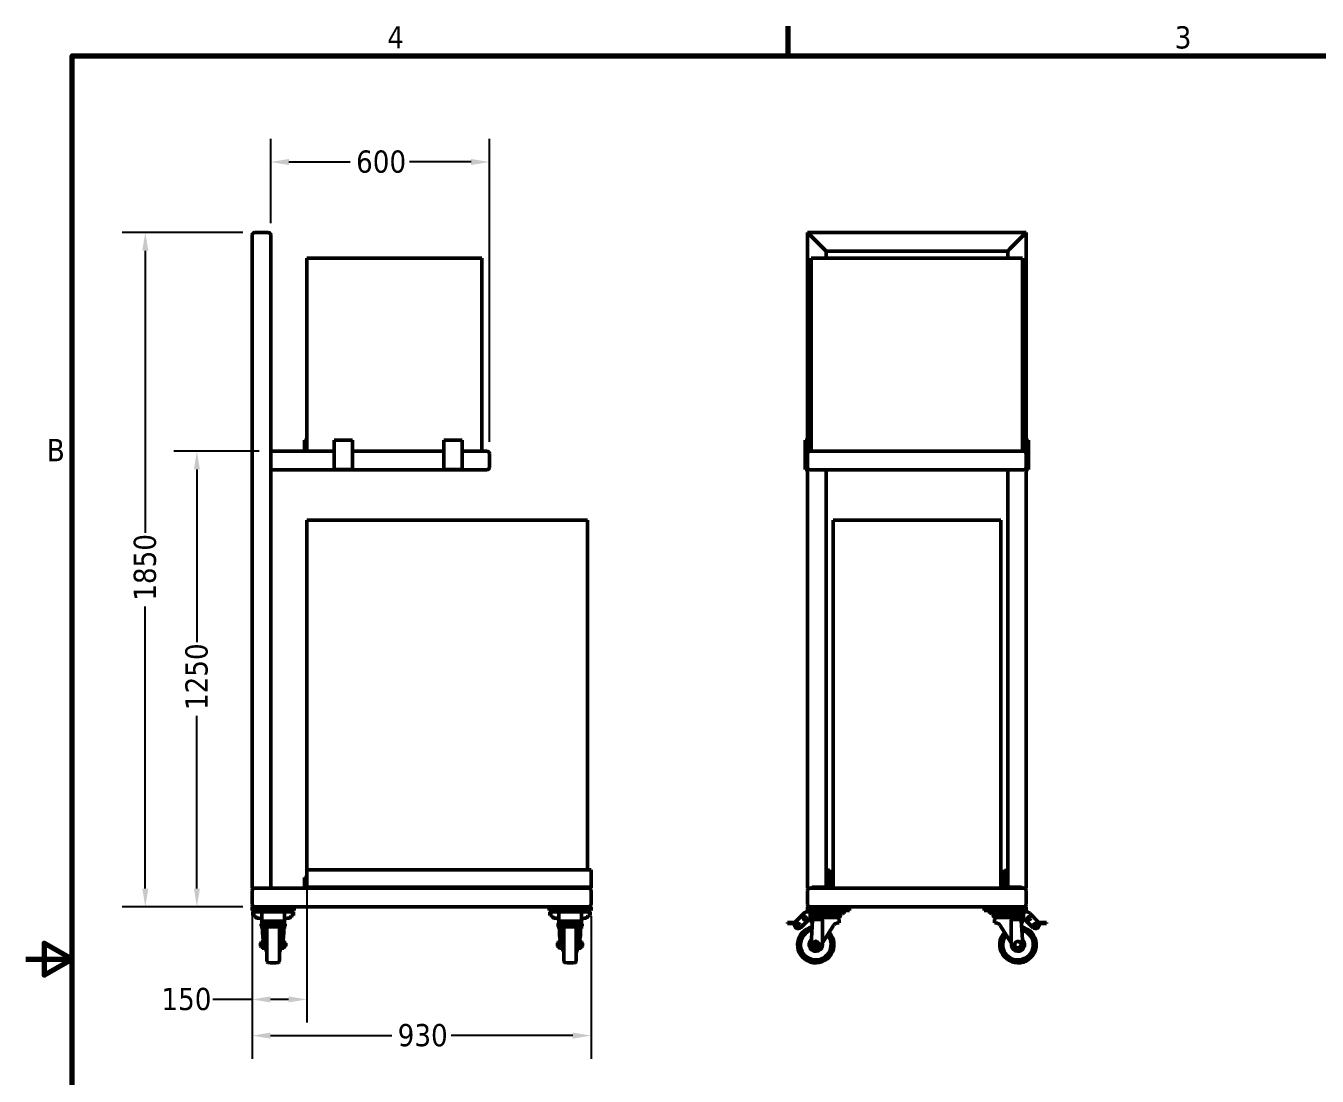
# Model space of a CAD drawing. Header units: millimetres. Extents: x 66 to 8570, y 188 to 5400.
# Drawn here: x 66 to 3611, y 2473 to 5355 of the extents above; entities that cross this region are included whole.
import ezdxf

# ---------------------------------------------------------------- set-up
doc = ezdxf.new("R2010")
doc.units = ezdxf.units.MM
doc.header["$LTSCALE"] = 20
for name, color, linetype, lineweight in [('Border (ANSI)', 7, 'Continuous', 70), ('Dimension (ANSI)', 3, 'Continuous', 25), ('Visible (ANSI)', 7, 'Continuous', 50)]:
    doc.layers.add(name, color=color, linetype=linetype, lineweight=lineweight)
doc.styles.add('Note Text (ANSI)', font='tahoma.ttf')
doc.dimstyles.new('Default - mm (ANSI)', dxfattribs={"dimscale": 20, "dimtxt": 3.048, "dimasz": 2.5, "dimexe": 3.175, "dimexo": 1.6002, "dimgap": 0.8, "dimtad": 0, "dimtoh": 1, "dimrnd": 1e-08, "dimzin": 4, "dimdsep": 46, "dimtxsty": 'Note Text (ANSI)', "dimcen": 0.09, "dimdle": 10, "dimclrd": 256, "dimclre": 256, "dimclrt": 256, "dimadec": 1, "dimazin": 1, "dimtfac": 1, "dimtofl": 0, "dimtmove": 0, "dimatfit": 3, "dimfxl": 1, "dimtolj": 1, "dimtzin": 4, "dimlwd": -1, "dimlwe": -1, "dimarcsym": 0})

# ---------------------------------------------------------------- blocks, each defined once
blk = doc.blocks.new('Borders Default Border')
at = {"layer": 'Border (ANSI)'}
blk.add_line((107.95, 263.65), (107.95, 267.72), dxfattribs=at)
at = {"layer": 'Border (ANSI)', "flags": 128}
for points in [[(9.65, 15.75), (9.65, 263.65), (422.15, 263.65), (422.15, 15.75), (9.65, 15.75)], [(3.3, 139.7), (9.65, 139.7), (5.84, 141.9), (5.84, 137.5), (9.65, 139.7)]]:
    blk.add_lwpolyline(points, dxfattribs=at)
at = {"layer": 'Border (ANSI)', "char_height": 3.05, "attachment_point": 7, "style": 'Note Text (ANSI)'}
for s, insert in [('4', (52.91, 264.67)), ('3', (160.98, 264.6)), ('B', (6.18, 208.03))]:
    blk.add_mtext(s, dxfattribs=dict(at, insert=insert))
blk = doc.blocks.new('*D6')
at = {"layer": 'Defpoints', "color": 0, "transparency": 16777216}
for p in [(687.4, 2988.8), (1617.4, 2944.4), (1617.4, 2584.4)]:
    blk.add_point(p, dxfattribs=at)
at = {"layer": 'Dimension (ANSI)', "transparency": 16777216}
for p, q in [((687.4, 2956.8), (687.4, 2520.9)), ((1617.4, 2912.4), (1617.4, 2520.9)), ((737.4, 2584.4), (1070.8, 2584.4)), ((1567.4, 2584.4), (1234, 2584.4))]:
    blk.add_line(p, q, dxfattribs=at)
for points in [[(737.4, 2592.7), (737.4, 2576.1), (687.4, 2584.4)], [(1567.4, 2592.7), (1567.4, 2576.1), (1617.4, 2584.4)]]:
    blk.add_solid(points, dxfattribs=at)
at = {"layer": 'Dimension (ANSI)', "transparency": 16777216, "insert": (1086.8, 2616.2), "char_height": 60.96, "attachment_point": 1, "style": 'Note Text (ANSI)'}
blk.add_mtext('\\A1;930', dxfattribs=at)
blk = doc.blocks.new('*D7')
at = {"layer": 'Defpoints', "color": 0, "transparency": 16777216}
for p in [(394, 4788), (693.7, 4788), (693.7, 2938)]:
    blk.add_point(p, dxfattribs=at)
at = {"layer": 'Dimension (ANSI)', "transparency": 16777216}
for p, q in [((661.7, 4788), (330.5, 4788)), ((394, 4738), (394, 3964.2)), ((394, 2988), (394, 3761.8)), ((661.7, 2938), (330.5, 2938))]:
    blk.add_line(p, q, dxfattribs=at)
for points in [[(385.7, 4738), (402.4, 4738), (394, 4788)], [(385.7, 2988), (402.4, 2988), (394, 2938)]]:
    blk.add_solid(points, dxfattribs=at)
at = {"layer": 'Dimension (ANSI)', "transparency": 16777216, "insert": (362.2, 3777.8), "char_height": 60.96, "attachment_point": 1, "rotation": 90, "style": 'Note Text (ANSI)'}
blk.add_mtext('\\A1;1850', dxfattribs=at)
blk = doc.blocks.new('*D8')
at = {"layer": 'Defpoints', "color": 0, "transparency": 16777216}
for p in [(1338.4, 4981.7), (738.2, 4781.7), (1338.4, 4181.7)]:
    blk.add_point(p, dxfattribs=at)
at = {"layer": 'Dimension (ANSI)', "transparency": 16777216}
for p, q in [((738.2, 4813.7), (738.2, 5045.2)), ((1338.4, 4213.7), (1338.4, 5045.2)), ((788.2, 4981.7), (956.6, 4981.7)), ((1288.4, 4981.7), (1119, 4981.7))]:
    blk.add_line(p, q, dxfattribs=at)
for points in [[(788.2, 4990), (788.2, 4973.3), (738.2, 4981.7)], [(1288.4, 4990), (1288.4, 4973.3), (1338.4, 4981.7)]]:
    blk.add_solid(points, dxfattribs=at)
at = {"layer": 'Dimension (ANSI)', "transparency": 16777216, "insert": (972.6, 5013.4), "char_height": 60.96, "attachment_point": 1, "style": 'Note Text (ANSI)'}
blk.add_mtext('\\A1;600', dxfattribs=at)
blk = doc.blocks.new('*D9')
at = {"layer": 'Defpoints', "color": 0, "transparency": 16777216}
for p in [(738.2, 4188), (535.6, 2938), (693.7, 2938)]:
    blk.add_point(p, dxfattribs=at)
at = {"layer": 'Dimension (ANSI)', "transparency": 16777216}
for p, q in [((706.2, 4188), (472.1, 4188)), ((535.6, 4138), (535.6, 3664.2)), ((535.6, 2988), (535.6, 3461.8)), ((661.7, 2938), (472.1, 2938))]:
    blk.add_line(p, q, dxfattribs=at)
for points in [[(527.3, 4138), (543.9, 4138), (535.6, 4188)], [(527.3, 2988), (543.9, 2988), (535.6, 2938)]]:
    blk.add_solid(points, dxfattribs=at)
at = {"layer": 'Dimension (ANSI)', "transparency": 16777216, "insert": (503.9, 3477.8), "char_height": 60.96, "attachment_point": 1, "rotation": 90, "style": 'Note Text (ANSI)'}
blk.add_mtext('\\A1;1250', dxfattribs=at)
blk = doc.blocks.new('*D10')
at = {"layer": 'Defpoints', "color": 0, "transparency": 16777216}
for p in [(837.4, 3039.6), (687.4, 2944.4), (837.4, 2683.8)]:
    blk.add_point(p, dxfattribs=at)
at = {"layer": 'Dimension (ANSI)', "transparency": 16777216}
for p, q in [((837.4, 3007.6), (837.4, 2620.3)), ((687.4, 2912.4), (687.4, 2620.3)), ((687.4, 2683.8), (578.9, 2683.8)), ((787.4, 2683.8), (737.4, 2683.8))]:
    blk.add_line(p, q, dxfattribs=at)
for points in [[(737.4, 2692.1), (737.4, 2675.4), (687.4, 2683.8)], [(787.4, 2692.1), (787.4, 2675.4), (837.4, 2683.8)]]:
    blk.add_solid(points, dxfattribs=at)
at = {"layer": 'Dimension (ANSI)', "transparency": 16777216, "insert": (438.3, 2715.5), "char_height": 60.96, "attachment_point": 1, "style": 'Note Text (ANSI)'}
blk.add_mtext('\\A1;150', dxfattribs=at)

msp = doc.modelspace()

# ---------------------------------------------------------------- linework, layer by layer
at = {"layer": 'Visible (ANSI)'}
for p, q in [((731.8, 4788), (693.7, 4788)), ((693.7, 4788), (731.8, 4788)), ((2211.9, 4788), (2218.2, 4781.7)), ((2211.9, 4218), (2211.9, 4788)), ((2811.9, 4788), (2211.9, 4788)), ((2218.2, 4781.7), (2211.9, 4788)), ((2805.5, 4781.7), (2811.9, 4788)), ((2811.9, 4788), (2805.5, 4781.7)), ((2811.9, 4218), (2811.9, 4788)), ((687.4, 2988.8), (687.4, 4781.7)), ((738.2, 4188), (738.2, 4781.7)), ((2256.3, 4743.6), (2218.2, 4781.7)), ((2218.2, 4781.7), (2256.3, 4743.6)), ((2805.5, 4781.7), (2767.4, 4743.6)), ((2767.4, 4743.6), (2805.5, 4781.7)), ((837.4, 4718), (1317.4, 4718)), ((837.4, 4188), (837.4, 4718)), ((1317.4, 4188), (1317.4, 4718)), ((2221.9, 4718), (2801.9, 4718)), ((2221.9, 4188), (2221.9, 4718)), ((2256.3, 4743.6), (2262.7, 4737.2)), ((2262.7, 4737.2), (2256.3, 4743.6)), ((2262.7, 4718), (2262.7, 4737.2)), ((2761.1, 4737.2), (2262.7, 4737.2)), ((2761.1, 4737.2), (2767.4, 4743.6)), ((2767.4, 4743.6), (2761.1, 4737.2)), ((2761.1, 4718), (2761.1, 4737.2)), ((2801.9, 4188), (2801.9, 4718)), ((912, 4188), (738.2, 4188)), ((738.2, 4181.7), (738.2, 4188)), ((831, 4218), (831, 4188)), ((831, 4218), (837.4, 4218)), ((912, 4218), (912, 4138)), ((912, 4218), (962.8, 4218)), ((962.8, 4218), (962.8, 4138)), ((1213, 4188), (962.8, 4188)), ((1213, 4218), (1213, 4138)), ((1213, 4218), (1263.8, 4218)), ((1263.8, 4218), (1263.8, 4138)), ((1332, 4188), (1263.8, 4188)), ((2205.5, 4218), (2205.5, 4138)), ((2205.5, 4218), (2211.9, 4218)), ((2211.9, 4218), (2211.9, 4181.7)), ((2218.2, 4188), (2805.5, 4188)), ((2811.6, 4218), (2811.6, 4183.5)), ((2811.6, 4218), (2811.8, 4218)), ((2811.8, 4182.2), (2811.8, 4218)), ((2818.2, 4218), (2811.8, 4218)), ((2818.2, 4218), (2818.5, 4218)), ((2818.2, 4138), (2818.2, 4218)), ((2818.2, 4218), (2818.2, 4218)), ((2818.2, 4138), (2818.2, 4218)), ((2818.5, 4218), (2818.5, 4138)), ((738.2, 4181.7), (738.2, 4143.6)), ((1338.4, 4181.7), (1338.4, 4143.6)), ((1338.4, 4143.6), (1338.4, 4181.7)), ((2211.9, 4181.7), (2211.9, 4143.6)), ((2211.9, 4143.6), (2211.9, 4181.7)), ((2811.9, 4143.6), (2811.9, 4181.7)), ((2811.9, 4143.6), (2811.9, 4181.7)), ((738.2, 4137.2), (738.2, 4143.6)), ((738.2, 2988.8), (738.2, 4137.2)), ((1332, 4137.2), (738.2, 4137.2)), ((912, 4138), (962.8, 4138)), ((1213, 4138), (1263.8, 4138)), ((2205.5, 4138), (2211.9, 4138)), ((2211.9, 4143.6), (2211.9, 4138)), ((2211.9, 2988.8), (2211.9, 4138)), ((2218.2, 4137.2), (2805.5, 4137.2)), ((2262.7, 2992), (2262.7, 4137.2)), ((2761.1, 2992), (2761.1, 4137.2)), ((2811.6, 4141.8), (2811.6, 4138)), ((2811.6, 4138), (2811.8, 4138)), ((2811.8, 4138), (2811.8, 4143)), ((2818.2, 4138), (2811.8, 4138)), ((2811.9, 2988.8), (2811.9, 4138)), ((2818.2, 4138), (2818.5, 4138)), ((2818.2, 4138), (2818.2, 4138)), ((837.4, 3998.8), (1607.4, 3998.8)), ((837.4, 3039.6), (837.4, 3998.8)), ((1607.4, 3039.6), (1607.4, 3998.8)), ((2281.9, 3998.8), (2741.9, 3998.8)), ((2281.9, 2988.8), (2281.9, 3998.8)), ((2741.9, 2988.8), (2741.9, 3998.8)), ((831, 3018), (831, 2988.8)), ((831, 3018), (837.4, 3018)), ((837.4, 3039.6), (1617.4, 3039.6)), ((837.4, 3039.6), (837.4, 3036.6)), ((837.4, 2998.3), (837.4, 3036.6)), ((1617.4, 3039.6), (1617.4, 3036.6)), ((1617.4, 2998.3), (1617.4, 3036.6)), ((2269.5, 2998.3), (2269.5, 3036.6)), ((2272.5, 3039.6), (2272.7, 3039.6)), ((2272.7, 3039.6), (2272.7, 2988.8)), ((2751.1, 2988.8), (2751.1, 3039.6)), ((2751.1, 3039.6), (2751.2, 3039.6)), ((2754.2, 3036.6), (2754.2, 2998.3)), ((687.4, 2988.8), (693.7, 2988.8)), ((687.4, 2944.4), (687.4, 2982.5)), ((687.4, 2982.5), (687.4, 2944.4)), ((731.8, 2988.8), (693.7, 2988.8)), ((731.8, 2988.8), (738.2, 2988.8)), ((1611, 2988.8), (738.2, 2988.8)), ((837.4, 2992), (837.4, 2998.3)), ((837.4, 2992), (1617.4, 2992)), ((837.4, 2992), (837.4, 2988.9)), ((837.4, 2988.8), (837.4, 2988.9)), ((1611, 2988.8), (1617.4, 2988.8)), ((1617.4, 2992), (1617.4, 2998.3)), ((1617.4, 2992), (1617.4, 2988.9)), ((1617.4, 2988.8), (1617.4, 2988.9)), ((1617.4, 2982.5), (1617.4, 2944.4)), ((1617.4, 2982.5), (1617.4, 2944.4)), ((2211.9, 2988.8), (2218.2, 2988.8)), ((2211.9, 2982.5), (2211.9, 2944.4)), ((2211.9, 2982.5), (2211.9, 2944.4)), ((2221.9, 2988.8), (2218.2, 2988.8)), ((2221.9, 2988.8), (2221.9, 2988.9)), ((2272.7, 2988.8), (2221.9, 2988.8)), ((2224.9, 2992), (2263.1, 2992)), ((2751.1, 2988.8), (2272.7, 2988.8)), ((2801.9, 2988.8), (2751.1, 2988.8)), ((2760.6, 2992), (2798.8, 2992)), ((2801.9, 2988.9), (2801.9, 2988.8)), ((2805.5, 2988.8), (2801.9, 2988.8)), ((2805.5, 2988.8), (2811.9, 2988.8)), ((2811.9, 2944.4), (2811.9, 2982.5)), ((2811.9, 2982.5), (2811.9, 2944.4)), ((697.4, 2938), (687.4, 2938)), ((687.4, 2928), (687.4, 2938)), ((697.4, 2928), (687.4, 2928)), ((704.9, 2924.4), (689.4, 2924.4)), ((689.4, 2924.4), (689.4, 2914.4)), ((689.4, 2914.4), (696.4, 2914.4)), ((696.4, 2912.3), (696.4, 2914.4)), ((697.4, 2938), (792.4, 2938)), ((697.4, 2924.4), (697.4, 2928)), ((697.4, 2928), (792.4, 2928)), ((704.9, 2924.4), (705.9, 2924.4)), ((705.9, 2924.4), (713.9, 2924.4)), ((711.9, 2908.6), (711.9, 2903.6)), ((713.9, 2924.4), (775.9, 2924.4)), ((713.9, 2920.6), (713.9, 2924.4)), ((713.9, 2920.6), (713.9, 2896.1)), ((775.9, 2924.4), (783.9, 2924.4)), ((775.9, 2924.4), (775.9, 2920.6)), ((775.9, 2896.1), (775.9, 2920.6)), ((777.9, 2908.6), (777.9, 2903.6)), ((783.9, 2924.4), (784.9, 2924.4)), ((800.4, 2924.4), (784.9, 2924.4)), ((801.7, 2938), (792.4, 2938)), ((792.4, 2924.4), (792.4, 2928)), ((802.4, 2928), (792.4, 2928)), ((793.3, 2914.4), (793.3, 2912.3)), ((793.3, 2914.4), (800.4, 2914.4)), ((800.4, 2924.4), (800.4, 2914.4)), ((1503.1, 2938), (801.7, 2938)), ((802.4, 2928), (802.4, 2938)), ((1502.4, 2928), (1502.4, 2938)), ((1512.4, 2928), (1502.4, 2928)), ((1512.4, 2938), (1503.1, 2938)), ((1519.9, 2924.4), (1504.4, 2924.4)), ((1504.4, 2924.4), (1504.4, 2914.4)), ((1504.4, 2914.4), (1511.4, 2914.4)), ((1511.4, 2912.3), (1511.4, 2914.4)), ((1512.4, 2938), (1607.4, 2938)), ((1512.4, 2924.4), (1512.4, 2928)), ((1512.4, 2928), (1607.4, 2928)), ((1519.9, 2924.4), (1520.9, 2924.4)), ((1520.9, 2924.4), (1528.9, 2924.4)), ((1526.9, 2908.6), (1526.9, 2903.6)), ((1528.9, 2924.4), (1590.9, 2924.4)), ((1528.9, 2920.6), (1528.9, 2924.4)), ((1528.9, 2920.6), (1528.9, 2896.1)), ((1590.9, 2924.4), (1598.9, 2924.4)), ((1590.9, 2924.4), (1590.9, 2920.6)), ((1590.9, 2896.1), (1590.9, 2920.6)), ((1592.9, 2908.6), (1592.9, 2903.6)), ((1598.9, 2924.4), (1599.9, 2924.4)), ((1615.4, 2924.4), (1599.9, 2924.4)), ((1617.4, 2938), (1607.4, 2938)), ((1607.4, 2924.4), (1607.4, 2928)), ((1617.4, 2928), (1607.4, 2928)), ((1608.3, 2914.4), (1608.3, 2912.3)), ((1608.3, 2914.4), (1615.4, 2914.4)), ((1615.4, 2924.4), (1615.4, 2914.4)), ((1617.4, 2928), (1617.4, 2938)), ((2177.8, 2896.1), (2202.3, 2920.6)), ((2211.5, 2924.4), (2218.9, 2924.4)), ((2221.9, 2938), (2211.9, 2938)), ((2211.9, 2928), (2211.9, 2938)), ((2221.9, 2928), (2211.9, 2928)), ((2234.4, 2924.4), (2218.9, 2924.4)), ((2218.9, 2906.5), (2218.9, 2924.4)), ((2218.9, 2906.5), (2219, 2906.6)), ((2221.4, 2914.4), (2221.4, 2912.3)), ((2221.4, 2914.4), (2234.4, 2914.4)), ((2221.9, 2938), (2316.9, 2938)), ((2221.9, 2924.4), (2221.9, 2928)), ((2221.9, 2928), (2316.9, 2928)), ((2228.2, 2908.3), (2222.8, 2908.3)), ((2222.8, 2908.3), (2222.8, 2905.7)), ((2247.9, 2924.4), (2234.4, 2924.4)), ((2234.4, 2914.4), (2242.9, 2914.4)), ((2235.9, 2914.4), (2235.9, 2913.6)), ((2240.9, 2908.6), (2297.9, 2908.6)), ((2247.7, 2918), (2302.9, 2918)), ((2305.9, 2924.4), (2247.9, 2924.4)), ((2247.9, 2919.4), (2247.9, 2924.4)), ((2247.9, 2919), (2307.4, 2919)), ((2302.9, 2918), (2302.9, 2913.6)), ((2305.9, 2924.4), (2316.9, 2924.4)), ((2310.9, 2922.9), (2310.9, 2922.5)), ((2326.2, 2938), (2316.9, 2938)), ((2316.9, 2924.4), (2316.9, 2928)), ((2326.9, 2928), (2316.9, 2928)), ((2697.6, 2938), (2326.2, 2938)), ((2326.9, 2928), (2326.9, 2938)), ((2696.9, 2928), (2696.9, 2938)), ((2706.9, 2928), (2696.9, 2928)), ((2706.9, 2938), (2697.6, 2938)), ((2706.9, 2938), (2801.9, 2938)), ((2706.9, 2924.4), (2706.9, 2928)), ((2706.9, 2928), (2801.9, 2928)), ((2706.9, 2924.4), (2717.9, 2924.4)), ((2712.9, 2922.9), (2712.9, 2922.5)), ((2716.4, 2919), (2775.9, 2919)), ((2775.9, 2924.4), (2717.9, 2924.4)), ((2720.9, 2918), (2776.1, 2918)), ((2720.9, 2918), (2720.9, 2913.6)), ((2725.9, 2908.6), (2782.9, 2908.6)), ((2789.4, 2924.4), (2775.9, 2924.4)), ((2775.9, 2924.4), (2775.9, 2919.4)), ((2780.9, 2914.4), (2789.4, 2914.4)), ((2787.9, 2914.4), (2787.9, 2913.6)), ((2804.9, 2924.4), (2789.4, 2924.4)), ((2789.4, 2914.4), (2802.4, 2914.4)), ((2801, 2908.3), (2795.6, 2908.3)), ((2801, 2905.7), (2801, 2908.3)), ((2811.9, 2938), (2801.9, 2938)), ((2801.9, 2924.4), (2801.9, 2928)), ((2811.9, 2928), (2801.9, 2928)), ((2802.4, 2912.3), (2802.4, 2914.4)), ((2804.7, 2906.6), (2804.9, 2906.5)), ((2804.9, 2924.4), (2812.3, 2924.4)), ((2804.9, 2906.5), (2804.9, 2924.4)), ((2811.9, 2928), (2811.9, 2938)), ((2821.5, 2920.6), (2846, 2896.1)), ((705.9, 2906.5), (704.9, 2906.5)), ((711.9, 2890.6), (711.9, 2885.6)), ((713.9, 2896.1), (713.9, 2894.9)), ((713.9, 2896.1), (716.4, 2896.1)), ((713.9, 2878.1), (713.9, 2894.9)), ((716.4, 2894.9), (713.9, 2894.9)), ((713.9, 2878.1), (716.4, 2878.1)), ((715.9, 2878.1), (715.9, 2865.1)), ((716.4, 2896.1), (716.4, 2898.7)), ((716.4, 2898.7), (773.4, 2898.7)), ((716.4, 2896.2), (773.4, 2896.2)), ((716.4, 2894.9), (716.4, 2896.1)), ((716.4, 2894.9), (716.4, 2878.1)), ((721.9, 2891.1), (716.4, 2891.1)), ((721.9, 2885.1), (716.4, 2885.1)), ((724.9, 2895.1), (716.9, 2895.1)), ((716.9, 2892.1), (716.9, 2895.1)), ((716.9, 2892.1), (724.9, 2892.1)), ((721, 2895.1), (721, 2896.2)), ((721, 2891.1), (721, 2892.1)), ((721, 2834.8), (721, 2885.1)), ((721.9, 2892.1), (721.9, 2890.1)), ((721.9, 2890.1), (721.9, 2888.1)), ((721.9, 2883.1), (721.9, 2888.1)), ((721.9, 2883.1), (767.9, 2883.1)), ((723.6, 2896.2), (723.6, 2895.1)), ((723.6, 2883.1), (723.6, 2834.8)), ((764.9, 2895.1), (724.9, 2895.1)), ((724.9, 2892.1), (764.9, 2892.1)), ((727.9, 2876), (728.6, 2881.2)), ((727.9, 2876), (727.9, 2792)), ((739.9, 2895.1), (739.9, 2896.2)), ((739.9, 2892.1), (749.9, 2892.1)), ((739.9, 2891.1), (739.9, 2892.1)), ((749.9, 2891.1), (739.9, 2891.1)), ((749.9, 2896.2), (749.9, 2895.1)), ((749.9, 2892.1), (749.9, 2891.1)), ((761.9, 2876), (761.1, 2881.2)), ((761.9, 2876), (761.9, 2792)), ((772.9, 2895.1), (764.9, 2895.1)), ((764.9, 2892.1), (772.9, 2892.1)), ((766.2, 2895.1), (766.2, 2896.2)), ((766.2, 2834.8), (766.2, 2883.1)), ((767.9, 2890.1), (767.9, 2892.1)), ((773.4, 2891.1), (767.9, 2891.1)), ((767.9, 2888.1), (767.9, 2890.1)), ((767.9, 2888.1), (767.9, 2883.1)), ((773.4, 2885.1), (767.9, 2885.1)), ((768.8, 2896.2), (768.8, 2895.1)), ((768.8, 2892.1), (768.8, 2891.1)), ((768.8, 2885.1), (768.8, 2834.8)), ((772.9, 2892.1), (772.9, 2895.1)), ((773.4, 2898.7), (773.4, 2896.1)), ((773.4, 2896.1), (773.4, 2894.9)), ((773.4, 2896.1), (775.9, 2896.1)), ((773.4, 2878.1), (773.4, 2894.9)), ((775.9, 2894.9), (773.4, 2894.9)), ((773.4, 2878.1), (775.9, 2878.1)), ((773.9, 2878.1), (773.9, 2865.1)), ((775.9, 2894.9), (775.9, 2896.1)), ((775.9, 2894.9), (775.9, 2878.1)), ((777.9, 2890.6), (777.9, 2885.6)), ((784.9, 2906.5), (783.9, 2906.5)), ((1520.9, 2906.5), (1519.9, 2906.5)), ((1526.9, 2890.6), (1526.9, 2885.6)), ((1528.9, 2896.1), (1528.9, 2894.9)), ((1528.9, 2896.1), (1531.4, 2896.1)), ((1528.9, 2878.1), (1528.9, 2894.9)), ((1531.4, 2894.9), (1528.9, 2894.9)), ((1528.9, 2878.1), (1531.4, 2878.1)), ((1530.9, 2878.1), (1530.9, 2865.1)), ((1531.4, 2896.1), (1531.4, 2898.7)), ((1531.4, 2898.7), (1588.4, 2898.7)), ((1531.4, 2896.2), (1588.4, 2896.2)), ((1531.4, 2894.9), (1531.4, 2896.1)), ((1531.4, 2894.9), (1531.4, 2878.1)), ((1536.9, 2891.1), (1531.4, 2891.1)), ((1536.9, 2885.1), (1531.4, 2885.1)), ((1539.9, 2895.1), (1531.9, 2895.1)), ((1531.9, 2892.1), (1531.9, 2895.1)), ((1531.9, 2892.1), (1539.9, 2892.1)), ((1536, 2895.1), (1536, 2896.2)), ((1536, 2891.1), (1536, 2892.1)), ((1536, 2834.8), (1536, 2885.1)), ((1536.9, 2892.1), (1536.9, 2890.1)), ((1536.9, 2890.1), (1536.9, 2888.1)), ((1536.9, 2883.1), (1536.9, 2888.1)), ((1536.9, 2883.1), (1582.9, 2883.1)), ((1538.6, 2896.2), (1538.6, 2895.1)), ((1538.6, 2883.1), (1538.6, 2834.8)), ((1579.9, 2895.1), (1539.9, 2895.1)), ((1539.9, 2892.1), (1579.9, 2892.1)), ((1542.9, 2876), (1543.6, 2881.2)), ((1542.9, 2876), (1542.9, 2792)), ((1554.9, 2895.1), (1554.9, 2896.2)), ((1554.9, 2892.1), (1564.9, 2892.1)), ((1554.9, 2891.1), (1554.9, 2892.1)), ((1564.9, 2891.1), (1554.9, 2891.1)), ((1564.9, 2896.2), (1564.9, 2895.1)), ((1564.9, 2892.1), (1564.9, 2891.1)), ((1576.9, 2876), (1576.1, 2881.2)), ((1576.9, 2876), (1576.9, 2792)), ((1587.9, 2895.1), (1579.9, 2895.1)), ((1579.9, 2892.1), (1587.9, 2892.1)), ((1581.2, 2895.1), (1581.2, 2896.2)), ((1581.2, 2834.8), (1581.2, 2883.1)), ((1582.9, 2890.1), (1582.9, 2892.1)), ((1588.4, 2891.1), (1582.9, 2891.1)), ((1582.9, 2888.1), (1582.9, 2890.1)), ((1582.9, 2888.1), (1582.9, 2883.1)), ((1588.4, 2885.1), (1582.9, 2885.1)), ((1583.8, 2896.2), (1583.8, 2895.1)), ((1583.8, 2892.1), (1583.8, 2891.1)), ((1583.8, 2885.1), (1583.8, 2834.8)), ((1587.9, 2892.1), (1587.9, 2895.1)), ((1588.4, 2898.7), (1588.4, 2896.1)), ((1588.4, 2896.1), (1588.4, 2894.9)), ((1588.4, 2896.1), (1590.9, 2896.1)), ((1588.4, 2878.1), (1588.4, 2894.9)), ((1590.9, 2894.9), (1588.4, 2894.9)), ((1588.4, 2878.1), (1590.9, 2878.1)), ((1588.9, 2878.1), (1588.9, 2865.1)), ((1590.9, 2894.9), (1590.9, 2896.1)), ((1590.9, 2894.9), (1590.9, 2878.1)), ((1592.9, 2890.6), (1592.9, 2885.6)), ((1599.9, 2906.5), (1598.9, 2906.5)), ((2172.4, 2895.1), (2156.4, 2895.1)), ((2156.4, 2895.1), (2156.4, 2892.1)), ((2156.4, 2892.1), (2172.4, 2892.1)), ((2172.4, 2892.1), (2172.4, 2895.1)), ((2172.4, 2895.1), (2177.7, 2895.1)), ((2177.2, 2892.1), (2172.4, 2892.1)), ((2177.7, 2893), (2177.7, 2895.1)), ((2177.7, 2895.1), (2178.8, 2895.1)), ((2179, 2894.9), (2177.8, 2896.1)), ((2210.9, 2898.5), (2193.4, 2881)), ((2218.9, 2906.5), (2210.9, 2898.5)), ((2225.2, 2900.5), (2221.4, 2834.8)), ((2222.8, 2905.7), (2228.3, 2905.7)), ((2222.8, 2900.5), (2222.8, 2893.1)), ((2222.8, 2893.1), (2224.8, 2893.1)), ((2225.2, 2900.5), (2225.4, 2903.1)), ((2249.7, 2903.1), (2225.4, 2903.1)), ((2238.8, 2905.7), (2230.8, 2905.7)), ((2238.8, 2903.1), (2238.8, 2905.7)), ((2252.9, 2839.1), (2252.9, 2900.5)), ((2283, 2886.6), (2252.9, 2839.1)), ((2298.4, 2893.6), (2295.6, 2893.6)), ((2298.4, 2903.1), (2298.4, 2893.6)), ((2725.4, 2903.1), (2725.4, 2893.6)), ((2728.1, 2893.6), (2725.4, 2893.6)), ((2770.8, 2839.1), (2740.8, 2886.6)), ((2770.8, 2900.5), (2770.8, 2839.1)), ((2774.1, 2903.1), (2798.4, 2903.1)), ((2793, 2905.7), (2785, 2905.7)), ((2785, 2905.7), (2785, 2903.1)), ((2795.5, 2905.7), (2801, 2905.7)), ((2798.4, 2903.1), (2798.5, 2900.5)), ((2802.3, 2834.8), (2798.5, 2900.5)), ((2799, 2893.1), (2801, 2893.1)), ((2801, 2893.1), (2801, 2900.5)), ((2812.9, 2898.5), (2804.9, 2906.5)), ((2830.3, 2881), (2812.9, 2898.5)), ((2846, 2896.1), (2844.7, 2894.9)), ((2844.9, 2895.1), (2846.1, 2895.1)), ((2846.1, 2893), (2846.1, 2895.1)), ((2846.1, 2895.1), (2851.4, 2895.1)), ((2851.4, 2892.1), (2846.5, 2892.1)), ((2851.4, 2892.1), (2851.4, 2895.1)), ((2867.4, 2895.1), (2851.4, 2895.1)), ((2851.4, 2892.1), (2867.4, 2892.1)), ((2867.4, 2895.1), (2867.4, 2892.1)), ((710.5, 2838), (711.5, 2839)), ((710.5, 2830), (710.5, 2838)), ((711.5, 2829), (711.5, 2839)), ((711.5, 2839), (713.5, 2839)), ((713.5, 2839.8), (715.8, 2843.8)), ((713.5, 2828.3), (713.5, 2839.8)), ((719.2, 2843.8), (715.8, 2843.8)), ((717, 2838.9), (715.8, 2838.9)), ((720, 2843), (720, 2825)), ((721, 2843), (720, 2843)), ((723.6, 2842), (724.1, 2842.5)), ((724.1, 2842.5), (724.1, 2825.5)), ((724.8, 2842.5), (724.1, 2842.5)), ((724.8, 2845.5), (724.8, 2822.5)), ((725.3, 2850.7), (725.3, 2817.3)), ((726.9, 2852.3), (726.9, 2815.7)), ((727.9, 2852.3), (726.9, 2852.3)), ((762.9, 2852.3), (761.9, 2852.3)), ((762.9, 2852.3), (762.9, 2815.7)), ((764.5, 2850.7), (764.5, 2817.3)), ((765, 2845.5), (765, 2822.5)), ((765.7, 2842.5), (765, 2842.5)), ((765.7, 2842.5), (765.7, 2825.5)), ((766.2, 2842), (765.7, 2842.5)), ((768.8, 2842.3), (769.2, 2843.8)), ((769.2, 2843.8), (773.9, 2843.8)), ((769.2, 2838.9), (773.9, 2838.9)), ((776.3, 2839.8), (773.9, 2843.8)), ((776.3, 2839.8), (776.3, 2828.3)), ((778.3, 2839), (776.3, 2839)), ((778.3, 2839), (778.3, 2829)), ((779.3, 2838), (778.3, 2839)), ((779.3, 2838), (779.3, 2830)), ((1525.5, 2838), (1526.5, 2839)), ((1525.5, 2830), (1525.5, 2838)), ((1526.5, 2829), (1526.5, 2839)), ((1526.5, 2839), (1528.5, 2839)), ((1528.5, 2839.8), (1530.8, 2843.8)), ((1528.5, 2828.3), (1528.5, 2839.8)), ((1534.2, 2843.8), (1530.8, 2843.8)), ((1532, 2838.9), (1530.8, 2838.9)), ((1535, 2843), (1535, 2825)), ((1536, 2843), (1535, 2843)), ((1538.6, 2842), (1539.1, 2842.5)), ((1539.1, 2842.5), (1539.1, 2825.5)), ((1539.8, 2842.5), (1539.1, 2842.5)), ((1539.8, 2845.5), (1539.8, 2822.5)), ((1540.3, 2850.7), (1540.3, 2817.3)), ((1541.9, 2852.3), (1541.9, 2815.7)), ((1542.9, 2852.3), (1541.9, 2852.3)), ((1577.9, 2852.3), (1576.9, 2852.3)), ((1577.9, 2852.3), (1577.9, 2815.7)), ((1579.5, 2850.7), (1579.5, 2817.3)), ((1580, 2845.5), (1580, 2822.5)), ((1580.7, 2842.5), (1580, 2842.5)), ((1580.7, 2842.5), (1580.7, 2825.5)), ((1581.2, 2842), (1580.7, 2842.5)), ((1583.8, 2842.3), (1584.2, 2843.8)), ((1584.2, 2843.8), (1588.9, 2843.8)), ((1584.2, 2838.9), (1588.9, 2838.9)), ((1591.3, 2839.8), (1588.9, 2843.8)), ((1591.3, 2839.8), (1591.3, 2828.3)), ((1593.3, 2839), (1591.3, 2839)), ((1593.3, 2839), (1593.3, 2829)), ((1594.3, 2838), (1593.3, 2839)), ((1594.3, 2838), (1594.3, 2830)), ((2245.4, 2827.1), (2252.9, 2839.1)), ((2770.8, 2839.1), (2778.4, 2827.1)), ((710.5, 2830), (711.5, 2829)), ((711.5, 2829), (713.5, 2829)), ((713.5, 2828.3), (715.8, 2824.2)), ((717, 2829.1), (715.8, 2829.1)), ((720.6, 2824.2), (715.8, 2824.2)), ((721, 2825), (720, 2825)), ((720.8, 2825), (720.6, 2824.2)), ((721, 2834.8), (721, 2821)), ((721, 2821), (723.6, 2821)), ((723.6, 2821), (723.6, 2834.8)), ((723.6, 2826), (724.1, 2825.5)), ((724.8, 2825.5), (724.1, 2825.5)), ((727.9, 2815.7), (726.9, 2815.7)), ((762.9, 2815.7), (761.9, 2815.7)), ((765.7, 2825.5), (765, 2825.5)), ((766.2, 2826), (765.7, 2825.5)), ((766.2, 2834.8), (766.2, 2821)), ((766.2, 2821), (768.8, 2821)), ((768.8, 2821), (768.8, 2834.8)), ((768.8, 2825.7), (769.2, 2824.2)), ((768.8, 2825), (769, 2825)), ((769.2, 2829.1), (773.9, 2829.1)), ((769.2, 2824.2), (773.9, 2824.2)), ((776.3, 2828.3), (773.9, 2824.2)), ((778.3, 2829), (776.3, 2829)), ((779.3, 2830), (778.3, 2829)), ((1525.5, 2830), (1526.5, 2829)), ((1526.5, 2829), (1528.5, 2829)), ((1528.5, 2828.3), (1530.8, 2824.2)), ((1532, 2829.1), (1530.8, 2829.1)), ((1535.6, 2824.2), (1530.8, 2824.2)), ((1536, 2825), (1535, 2825)), ((1535.8, 2825), (1535.6, 2824.2)), ((1536, 2834.8), (1536, 2821)), ((1536, 2821), (1538.6, 2821)), ((1538.6, 2821), (1538.6, 2834.8)), ((1538.6, 2826), (1539.1, 2825.5)), ((1539.8, 2825.5), (1539.1, 2825.5)), ((1542.9, 2815.7), (1541.9, 2815.7)), ((1577.9, 2815.7), (1576.9, 2815.7)), ((1580.7, 2825.5), (1580, 2825.5)), ((1581.2, 2826), (1580.7, 2825.5)), ((1581.2, 2834.8), (1581.2, 2821)), ((1581.2, 2821), (1583.8, 2821)), ((1583.8, 2821), (1583.8, 2834.8)), ((1583.8, 2825.7), (1584.2, 2824.2)), ((1583.8, 2825), (1584, 2825)), ((1584.2, 2829.1), (1588.9, 2829.1)), ((1584.2, 2824.2), (1588.9, 2824.2)), ((1591.3, 2828.3), (1588.9, 2824.2)), ((1593.3, 2829), (1591.3, 2829)), ((1594.3, 2830), (1593.3, 2829)), ((727.9, 2792), (728.6, 2786.8)), ((761.9, 2792), (761.1, 2786.8)), ((1542.9, 2792), (1543.6, 2786.8)), ((1576.9, 2792), (1576.1, 2786.8))]:
    msp.add_line(p, q, dxfattribs=at)
for centre, radius in [((2204.4, 2906.1), 4.5), ((2819.4, 2906.1), 4.5), ((2186.4, 2888.1), 4.5), ((2837.4, 2888.1), 4.5), ((2234.4, 2834), 5.75), ((2234.4, 2834), 5), ((2234.4, 2834), 4), ((2789.4, 2834), 9)]:
    msp.add_circle(centre, radius, dxfattribs=at)
for centre, radius, start, end in [((693.7, 4781.7), 6.35, 90, 180), ((693.7, 4781.7), 6.35, 90, 180), ((731.8, 4781.7), 6.35, 0, 90), ((731.8, 4781.7), 6.35, 0, 90), ((1332, 4181.7), 6.35, 0, 90), ((1332, 4181.7), 6.35, 0, 90), ((2218.2, 4181.7), 6.35, 90, 180), ((2218.2, 4181.7), 6.35, 90, 180), ((2805.5, 4181.7), 6.35, 0, 90), ((2805.5, 4181.7), 6.35, 0, 90), ((1332, 4143.6), 6.35, 270, 0), ((1332, 4143.6), 6.35, 270, 0), ((2218.2, 4143.6), 6.35, 180, 270), ((2218.2, 4143.6), 6.35, 180, 270), ((2805.5, 4143.6), 6.35, 270, 0), ((2805.5, 4143.6), 6.35, 270, 0), ((2272.5, 3036.6), 3.05, 90, 180), ((2751.2, 3036.6), 3.05, 0, 90), ((693.7, 2982.5), 6.35, 90, 180), ((693.7, 2982.5), 6.35, 90, 180), ((1611, 2982.5), 6.35, 0, 90), ((1611, 2982.5), 6.35, 0, 90), ((2218.2, 2982.5), 6.35, 90, 180), ((2218.2, 2982.5), 6.35, 90, 180), ((2224.9, 2988.9), 3.05, 90, 180), ((2263.1, 2998.3), 6.35, 270, 0), ((2760.6, 2998.3), 6.35, 180, 270), ((2798.8, 2988.9), 3.05, 0, 90), ((2805.5, 2982.5), 6.35, 0, 90), ((2805.5, 2982.5), 6.35, 0, 90), ((693.7, 2944.4), 6.35, 180, 270), ((693.7, 2944.4), 6.35, 180, 270), ((1611, 2944.4), 6.35, 270, 0), ((1611, 2944.4), 6.35, 270, 0), ((2218.2, 2944.4), 6.35, 180, 270), ((2218.2, 2944.4), 6.35, 180, 270), ((2805.5, 2944.4), 6.35, 270, 0), ((2805.5, 2944.4), 6.35, 270, 0), ((704.9, 2922), 15.5, 261.8419, 270), ((713.9, 2908.6), 2, 90, 180), ((775.9, 2908.6), 2, 0, 90), ((784.9, 2922), 15.5, 270, 278.1581), ((1519.9, 2922), 15.5, 261.8419, 270), ((1528.9, 2908.6), 2, 90, 180), ((1590.9, 2908.6), 2, 0, 90), ((1599.9, 2922), 15.5, 270, 278.1581), ((2211.5, 2911.4), 13, 92.5782, 135), ((2228.2, 2905.7), 2.6, 0, 90), ((2240.9, 2913.6), 5, 180, 270), ((2245.9, 2903.1), 5.5, 90, 180), ((2242.9, 2919.4), 5, 270, 0), ((2292.9, 2903.1), 5.5, 0, 90), ((2297.9, 2913.6), 5, 270, 0), ((2269.4, 2903.6), 35, 24.2946, 26.1039), ((2307.4, 2922.5), 3.5, 270, 0), ((2312.4, 2922.9), 1.5, 90, 180), ((2711.4, 2922.9), 1.5, 0, 90), ((2716.4, 2922.5), 3.5, 180, 270), ((2725.9, 2913.6), 5, 180, 270), ((2754.4, 2903.6), 35, 153.8961, 155.7054), ((2730.9, 2903.1), 5.5, 90, 180), ((2780.9, 2919.4), 5, 180, 270), ((2777.9, 2903.1), 5.5, 0, 90), ((2782.9, 2913.6), 5, 270, 0), ((2795.6, 2905.7), 2.6, 90, 180), ((2812.3, 2911.4), 13, 45, 87.4218), ((705.9, 2898.5), 8, 41.4096, 90), ((713.9, 2903.6), 2, 180, 270), ((713.9, 2890.6), 2, 90, 180), ((713.9, 2885.6), 2, 180, 270), ((705.9, 2898.5), 8, 0, 24.1094), ((730.6, 2881), 2, 98.3811, 172), ((744.9, 2784), 100, 97.6928, 98.3811), ((744.9, 2784), 100, 81.6189, 82.3072), ((759.2, 2881), 2, 8, 81.6189), ((775.9, 2903.6), 2, 270, 0), ((783.9, 2898.5), 8, 155.8906, 180), ((775.9, 2890.6), 2, 0, 90), ((775.9, 2885.6), 2, 270, 0), ((783.9, 2898.5), 8, 90, 138.5904), ((1520.9, 2898.5), 8, 41.4096, 90), ((1528.9, 2903.6), 2, 180, 270), ((1528.9, 2890.6), 2, 90, 180), ((1528.9, 2885.6), 2, 180, 270), ((1520.9, 2898.5), 8, 0, 24.1094), ((1545.6, 2881), 2, 98.3811, 172), ((1559.9, 2784), 100, 97.6928, 98.3811), ((1559.9, 2784), 100, 81.6189, 82.3072), ((1574.2, 2881), 2, 8, 81.6189), ((1590.9, 2903.6), 2, 270, 0), ((1598.9, 2898.5), 8, 155.8906, 180), ((1590.9, 2890.6), 2, 0, 90), ((1590.9, 2885.6), 2, 270, 0), ((1598.9, 2898.5), 8, 90, 138.5904), ((2186.4, 2888.1), 10, 137.304, 315), ((2234.4, 2834), 50, 101.7389, 42.6653), ((2234.4, 2834), 42, 104.6994, 39.7048), ((2225.4, 2900.5), 2.6, 90, 180), ((2230.9, 2905.7), 2.6, 180, 270), ((2789.4, 2834), 50, 137.3347, 78.2611), ((2789.4, 2834), 42, 140.2952, 75.3006), ((2792.9, 2905.7), 2.6, 270, 0), ((2798.4, 2900.5), 2.6, 0, 90), ((2837.4, 2888.1), 10, 225, 42.696), ((728, 2834), 12, 131.4096, 228.5904), ((725.3, 2845.5), 0.5, 90, 180), ((726.1, 2850.7), 0.8, 0, 180), ((763.7, 2850.7), 0.8, 0, 180), ((764.5, 2845.5), 0.5, 0, 90), ((1543, 2834), 12, 131.4096, 228.5904), ((1540.3, 2845.5), 0.5, 90, 180), ((1541.1, 2850.7), 0.8, 0, 180), ((1578.7, 2850.7), 0.8, 0, 180), ((1579.5, 2845.5), 0.5, 0, 90), ((2234.4, 2834), 18.3, 131.9349, 12.4693), ((2234.4, 2834), 17.5, 134.6442, 9.76), ((2789.4, 2834), 18.3, 167.5307, 48.0651), ((2789.4, 2834), 17.5, 170.24, 45.3558), ((725.3, 2822.5), 0.5, 180, 270), ((726.1, 2817.3), 0.8, 180, 0), ((763.7, 2817.3), 0.8, 180, 0), ((764.5, 2822.5), 0.5, 270, 0), ((1540.3, 2822.5), 0.5, 180, 270), ((1541.1, 2817.3), 0.8, 180, 0), ((1578.7, 2817.3), 0.8, 180, 0), ((1579.5, 2822.5), 0.5, 270, 0), ((2234.4, 2834), 13, 176.6688, 327.7353), ((2789.4, 2834), 13, 212.2647, 3.3312), ((730.6, 2787.1), 2, 188, 261.6189), ((744.9, 2884), 100, 261.6189, 278.3811), ((759.2, 2787.1), 2, 278.3811, 352), ((1545.6, 2787.1), 2, 188, 261.6189), ((1559.9, 2884), 100, 261.6189, 278.3811), ((1574.2, 2787.1), 2, 278.3811, 352)]:
    msp.add_arc(centre, radius, start, end, dxfattribs=at)
for centre, start_param, end_param in [((744.9, 2865.1), 1.570796, 2.082698), ((744.9, 2865.1), 4.230901, 4.712389), ((1559.9, 2865.1), 1.570796, 2.082698), ((1559.9, 2865.1), 4.230901, 4.712389)]:
    msp.add_ellipse(centre, major_axis=(0, 45.9), ratio=0.631311, start_param=start_param, end_param=end_param, dxfattribs=at)
for points, knots in [([(702.7, 2906.6), (702.6, 2906.6), (702.5, 2906.7), (701.6, 2906.8), (700.8, 2907), (699.7, 2907.4), (699.4, 2907.6), (698.7, 2908), (698.4, 2908.3), (697.6, 2909), (697.2, 2909.5), (696.6, 2910.9), (696.4, 2911.6), (696.4, 2912.3)], [1.3343382, 1.3343382, 1.3343382, 1.3343382, 1.3589986, 1.3589986, 1.5935256, 1.5935256, 1.7102341, 1.7102341, 1.8269425, 1.8269425, 2.0379427, 2.0379427, 2.2489429, 2.2489429, 2.2489429, 2.2489429]), ([(793.3, 2912.3), (793.3, 2911.6), (793.2, 2910.9), (792.6, 2909.5), (792.1, 2909), (791.4, 2908.3), (791.1, 2908), (790.4, 2907.6), (790, 2907.4), (789, 2907), (788.2, 2906.8), (787.3, 2906.7), (787.2, 2906.6), (787.1, 2906.6)], [0, 0, 0, 0, 0.2110002, 0.2110002, 0.4220004, 0.4220004, 0.5387088, 0.5387088, 0.6554173, 0.6554173, 0.8899444, 0.8899444, 0.9146047, 0.9146047, 0.9146047, 0.9146047]), ([(1517.7, 2906.6), (1517.6, 2906.6), (1517.5, 2906.7), (1516.6, 2906.8), (1515.8, 2907), (1514.7, 2907.4), (1514.4, 2907.6), (1513.7, 2908), (1513.4, 2908.3), (1512.6, 2909), (1512.2, 2909.5), (1511.6, 2910.9), (1511.4, 2911.6), (1511.4, 2912.3)], [1.3343382, 1.3343382, 1.3343382, 1.3343382, 1.3589986, 1.3589986, 1.5935256, 1.5935256, 1.7102341, 1.7102341, 1.8269425, 1.8269425, 2.0379427, 2.0379427, 2.2489429, 2.2489429, 2.2489429, 2.2489429]), ([(1608.3, 2912.3), (1608.3, 2911.6), (1608.2, 2910.9), (1607.6, 2909.5), (1607.1, 2909), (1606.4, 2908.3), (1606.1, 2908), (1605.4, 2907.6), (1605, 2907.4), (1604, 2907), (1603.2, 2906.8), (1602.3, 2906.7), (1602.2, 2906.6), (1602.1, 2906.6)], [0, 0, 0, 0, 0.2110002, 0.2110002, 0.4220004, 0.4220004, 0.5387088, 0.5387088, 0.6554173, 0.6554173, 0.8899444, 0.8899444, 0.9146047, 0.9146047, 0.9146047, 0.9146047]), ([(2221.4, 2912.3), (2221.4, 2911.6), (2221.3, 2910.9), (2220.9, 2909.5), (2220.7, 2909), (2220.3, 2908.3), (2220.2, 2908), (2219.9, 2907.6), (2219.7, 2907.4), (2219.4, 2907), (2219.2, 2906.8), (2219.1, 2906.7), (2219, 2906.6), (2219, 2906.6)], [0, 0, 0, 0, 0.2110002, 0.2110002, 0.4220004, 0.4220004, 0.5387088, 0.5387088, 0.6554173, 0.6554173, 0.8899444, 0.8899444, 0.9146047, 0.9146047, 0.9146047, 0.9146047]), ([(2804.7, 2906.6), (2804.7, 2906.6), (2804.7, 2906.7), (2804.5, 2906.8), (2804.3, 2907), (2804, 2907.4), (2803.9, 2907.6), (2803.6, 2908), (2803.4, 2908.3), (2803.1, 2909), (2802.8, 2909.5), (2802.5, 2910.9), (2802.4, 2911.6), (2802.4, 2912.3)], [1.3343382, 1.3343382, 1.3343382, 1.3343382, 1.3589986, 1.3589986, 1.5935256, 1.5935256, 1.7102341, 1.7102341, 1.8269425, 1.8269425, 2.0379427, 2.0379427, 2.2489429, 2.2489429, 2.2489429, 2.2489429]), ([(2252.9, 2900.5), (2252.9, 2900.7), (2252.9, 2900.8), (2252.8, 2901.2), (2252.8, 2901.3), (2252.5, 2901.7), (2252.3, 2902), (2251.8, 2902.5), (2251.3, 2902.7), (2250.5, 2903), (2250.1, 2903.1), (2249.7, 2903.1)], [0.9869276, 0.9869276, 0.9869276, 0.9869276, 1.0366018, 1.0366018, 1.0862761, 1.0862761, 1.1856246, 1.1856246, 1.3436049, 1.3436049, 1.5015853, 1.5015853, 1.5015853, 1.5015853]), ([(2283, 2886.6), (2283.2, 2887.1), (2283.6, 2887.5), (2284.6, 2888.8), (2285.3, 2889.5), (2286.9, 2890.8), (2287.8, 2891.5), (2289.7, 2892.4), (2290.6, 2892.8), (2292.5, 2893.3), (2293.4, 2893.5), (2294.8, 2893.6), (2295.2, 2893.6), (2295.6, 2893.6)], [12.959923, 12.959923, 12.959923, 12.959923, 13.124524, 13.124524, 13.45579, 13.45579, 13.827572, 13.827572, 14.199354, 14.199354, 14.69309, 14.69309, 14.961738, 14.961738, 14.961738, 14.961738]), ([(2728.1, 2893.6), (2728.5, 2893.6), (2728.9, 2893.6), (2730.3, 2893.5), (2731.3, 2893.3), (2733.1, 2892.8), (2734, 2892.4), (2735.9, 2891.5), (2736.9, 2890.8), (2738.4, 2889.5), (2739.2, 2888.8), (2740.2, 2887.5), (2740.5, 2887.1), (2740.8, 2886.6)], [1.21256, 1.21256, 1.21256, 1.21256, 1.481208, 1.481208, 1.974944, 1.974944, 2.346726, 2.346726, 2.718508, 2.718508, 3.049775, 3.049775, 3.214376, 3.214376, 3.214376, 3.214376]), ([(2774.1, 2903.1), (2773.7, 2903.1), (2773.3, 2903.1), (2772.6, 2902.8), (2772.2, 2902.6), (2771.6, 2902.2), (2771.3, 2901.9), (2771, 2901.4), (2770.9, 2901.3), (2770.8, 2900.9), (2770.8, 2900.7), (2770.8, 2900.5)], [-0.5162993, -0.5162993, -0.5162993, -0.5162993, -0.3739326, -0.3739326, -0.2315659, -0.2315659, -0.115783, -0.115783, -0.0578915, -0.0578915, 0, 0, 0, 0])]:
    msp.add_open_spline(points, degree=3, knots=knots, dxfattribs=at)
for points in [[(713.9, 2924.4), (713.9, 2924.4), (713.9, 2924.4), (713.9, 2924.4)], [(775.9, 2924.4), (775.9, 2924.4), (775.9, 2924.4), (775.9, 2924.4)], [(1528.9, 2924.4), (1528.9, 2924.4), (1528.9, 2924.4), (1528.9, 2924.4)], [(1590.9, 2924.4), (1590.9, 2924.4), (1590.9, 2924.4), (1590.9, 2924.4)], [(2210.9, 2924.4), (2211.1, 2924.4), (2211.3, 2924.4), (2211.5, 2924.4)], [(2812.3, 2924.4), (2812.5, 2924.4), (2812.7, 2924.4), (2812.9, 2924.4)]]:
    msp.add_open_spline(points, degree=3, dxfattribs=at)
for points, weights in [([(715.8, 2838.9), (714.4, 2841.4), (715.8, 2843.8)], [1.0101035153, 1.16636707294, 1.0101035153]), ([(715.8, 2829.1), (714.4, 2834), (715.8, 2838.9)], [1.0101035153, 1.16636707294, 1.0101035153]), ([(769.2, 2838.9), (768.5, 2841.4), (769.2, 2843.8)], [1.0101035153, 1.16636707294, 1.0101035153]), ([(769.2, 2829.1), (768.5, 2834), (769.2, 2838.9)], [1.0101035153, 1.16636707294, 1.0101035153]), ([(773.9, 2843.8), (775.3, 2841.4), (773.9, 2838.9)], [1.0101035153, 1.16636707294, 1.0101035153]), ([(773.9, 2838.9), (775.3, 2834), (773.9, 2829.1)], [1.0101035153, 1.16636707294, 1.0101035153]), ([(1530.8, 2838.9), (1529.4, 2841.4), (1530.8, 2843.8)], [1.0101035153, 1.16636707294, 1.0101035153]), ([(1530.8, 2829.1), (1529.4, 2834), (1530.8, 2838.9)], [1.0101035153, 1.16636707294, 1.0101035153]), ([(1584.2, 2838.9), (1583.5, 2841.4), (1584.2, 2843.8)], [1.0101035153, 1.16636707294, 1.0101035153]), ([(1584.2, 2829.1), (1583.5, 2834), (1584.2, 2838.9)], [1.0101035153, 1.16636707294, 1.0101035153]), ([(1588.9, 2843.8), (1590.3, 2841.4), (1588.9, 2838.9)], [1.0101035153, 1.16636707294, 1.0101035153]), ([(1588.9, 2838.9), (1590.3, 2834), (1588.9, 2829.1)], [1.0101035153, 1.16636707294, 1.0101035153]), ([(2234.4, 2843.8), (2230.1, 2841.4), (2225.9, 2838.9)], [1.0101035153, 1.16636707294, 1.0101035153]), ([(2225.9, 2838.9), (2225.9, 2834), (2225.9, 2829.1)], [1.0101035153, 1.16636707294, 1.0101035153]), ([(2242.9, 2838.9), (2238.6, 2841.4), (2234.4, 2843.8)], [1.0101035153, 1.16636707294, 1.0101035153]), ([(2242.9, 2829.1), (2242.9, 2834), (2242.9, 2838.9)], [1.0101035153, 1.16636707294, 1.0101035153]), ([(715.8, 2824.2), (714.4, 2826.7), (715.8, 2829.1)], [1.0101035153, 1.16636707294, 1.0101035153]), ([(720.8, 2825), (720.7, 2824.6), (720.6, 2824.2)], [1.0505383108, 1.03396437776, 1.0101035153]), ([(769.2, 2824.2), (768.5, 2826.7), (769.2, 2829.1)], [1.0101035153, 1.16636707294, 1.0101035153]), ([(773.9, 2829.1), (775.3, 2826.7), (773.9, 2824.2)], [1.0101035153, 1.16636707294, 1.0101035153]), ([(1530.8, 2824.2), (1529.4, 2826.7), (1530.8, 2829.1)], [1.0101035153, 1.16636707294, 1.0101035153]), ([(1535.8, 2825), (1535.7, 2824.6), (1535.6, 2824.2)], [1.0505383108, 1.03396437776, 1.0101035153]), ([(1584.2, 2824.2), (1583.5, 2826.7), (1584.2, 2829.1)], [1.0101035153, 1.16636707294, 1.0101035153]), ([(1588.9, 2829.1), (1590.3, 2826.7), (1588.9, 2824.2)], [1.0101035153, 1.16636707294, 1.0101035153]), ([(2225.9, 2829.1), (2230.1, 2826.7), (2234.4, 2824.2)], [1.0101035153, 1.16636707294, 1.0101035153]), ([(2234.4, 2824.2), (2238.6, 2826.7), (2242.9, 2829.1)], [1.0101035153, 1.16636707294, 1.0101035153])]:
    msp.add_rational_spline(points, weights, degree=2, dxfattribs=at)

# ---------------------------------------------------------------- block references
at = {"xscale": 20, "yscale": 20, "zscale": 20}
msp.add_blockref('Borders Default Border', (0, 0), dxfattribs=at)

# ---------------------------------------------------------------- dimensions: what is measured, and where the dimension line sits
at = {"layer": 'Dimension (ANSI)'}
for base, p1, p2, picture, middle in [((1338.4, 4981.7), (738.2, 4781.7), (1338.4, 4181.7), '*D8', (1037.8, 4981.7)), ((1617.4, 2584.4), (687.4, 2988.8), (1617.4, 2944.4), '*D6', (1152.4, 2584.4))]:
    dim = msp.add_linear_dim(base=base, p1=p1, p2=p2, dimstyle='Default - mm (ANSI)', override={"dimgap": 0.8, "dimtoh": 0, "dimdec": 0, "dimtol": 0, "dimlim": 0, "dimtp": 0, "dimtm": 0, "dimtdec": 2, "dimatfit": 1}, dxfattribs=at)
    dim.commit()
    dim.dimension.update_dxf_attribs({"geometry": picture, "text_midpoint": middle, "dimtype": 160})
for base, p1, p2, angle, override, picture, middle in [((394, 4788), (693.7, 2938), (693.7, 4788), 90, {"dimgap": 0.8, "dimtoh": 0, "dimdec": 0, "dimtol": 0, "dimlim": 0, "dimtp": 0, "dimtm": 0, "dimtdec": 2, "dimatfit": 1}, '*D7', (394, 3863)), ((535.6, 2938), (738.2, 4188), (693.7, 2938), 90, {"dimgap": 0.8, "dimtoh": 0, "dimdec": 0, "dimtol": 0, "dimlim": 0, "dimtp": 0, "dimtm": 0, "dimtdec": 2, "dimatfit": 1}, '*D9', (535.6, 3563)), ((837.4, 2683.8), (687.4, 2944.4), (837.4, 3039.6), 180, {"dimgap": 0.8, "dimtoh": 0, "dimdec": 0, "dimtol": 0, "dimlim": 0, "dimtp": 0, "dimtm": 0, "dimtdec": 2, "dimatfit": 2}, '*D10', (500.6, 2683.8))]:
    dim = msp.add_linear_dim(base=base, p1=p1, p2=p2, angle=angle, dimstyle='Default - mm (ANSI)', override=override, dxfattribs=at)
    dim.commit()
    dim.dimension.update_dxf_attribs({"geometry": picture, "text_midpoint": middle, "dimtype": 160})

doc.saveas('drawing.dxf')
